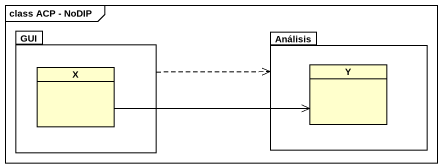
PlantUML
@startuml
mainframe class ACP - NoDIP
hide circle
hide empty members
package GUI {
  class "X" as X_
}
package Análisis {
  class Y
}
GUI .right.> Análisis
X_ -right-> Y
@enduml
